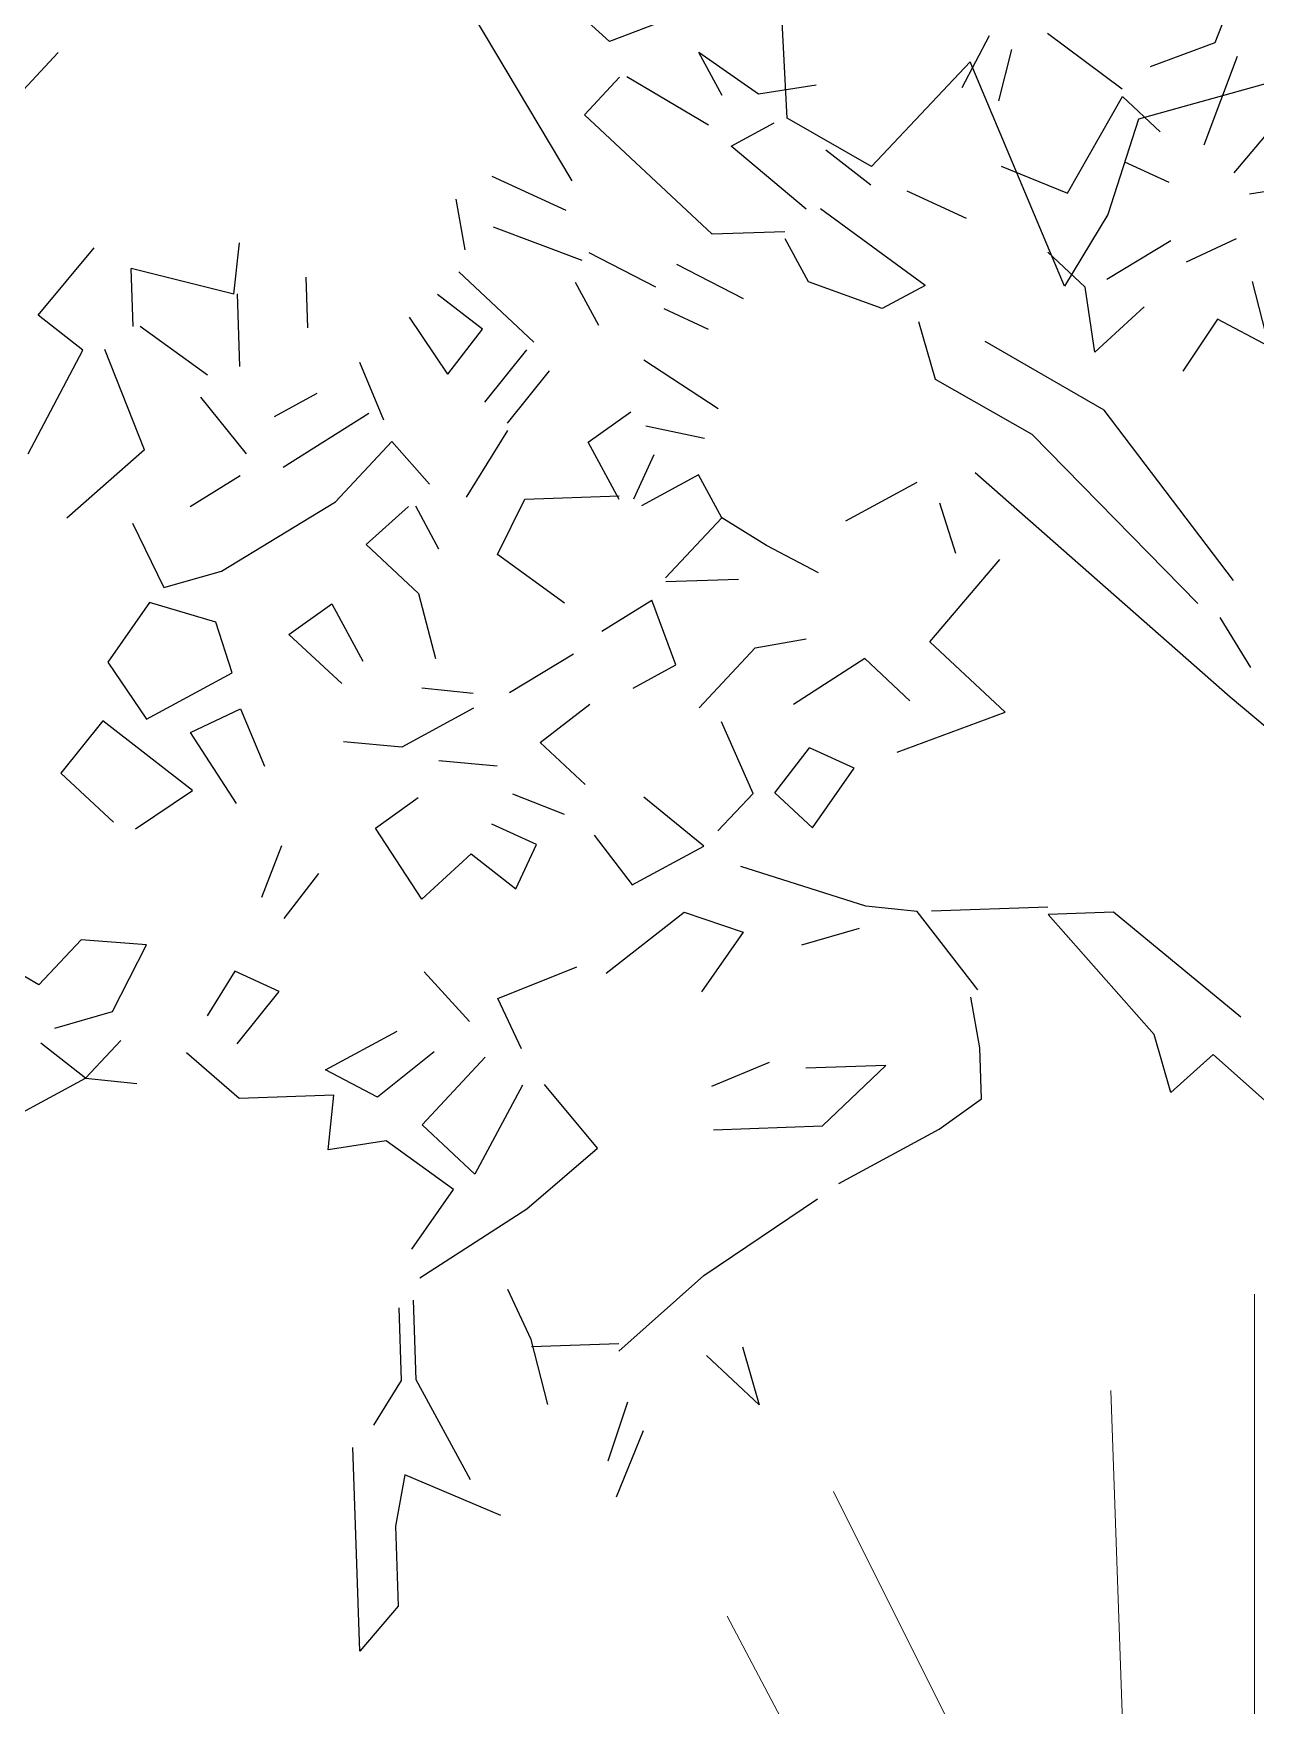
# Model space of a CAD drawing. Header units: metres. Extents: x 10 to 239, y 2 to 253.
# Drawn here: x 60.872 to 61.779, y 237.395 to 238.636 of the extents above; entities that cross this region are included whole.
import ezdxf

# ---------------------------------------------------------------- set-up
doc = ezdxf.new("R2010")
doc.units = ezdxf.units.M
doc.header["$MEASUREMENT"] = 0
doc.layers.add('1', color=7, linetype='Continuous')
doc.layers.add('bloques ARBOLES', color=7, linetype='Continuous', true_color=0xb8d897)

# ---------------------------------------------------------------- blocks, each defined once
blk = doc.blocks.new('arbolote')
at = {"layer": 'bloques ARBOLES'}
blk.add_lwpolyline([(2.3276, 8.4921), (2.2307, 8.4652), (2.2079, 8.3944), (2.1757, 8.3413), (2.1058, 8.5075), (2.0326, 8.4299), (1.9699, 8.4659), (1.9646, 8.5709), (1.8381, 8.5226), (1.7538, 8.5993)], dxfattribs=at)
blk = doc.blocks.new('arb-alz-77')
at = {"layer": 'bloques ARBOLES', "linetype": 'Continuous'}
for p, q in [((-1.7754, 4.6601), (-1.9867, 5.0142)), ((-1.7754, 4.6601), (-1.9867, 5.0142)), ((-1.7754, 4.6601), (-1.9867, 5.0142)), ((-0.6749, 4.8966), (-0.6404, 4.9849)), ((-0.6749, 4.8966), (-0.6404, 4.9849)), ((-0.6749, 4.8966), (-0.6404, 4.9849)), ((-0.6749, 4.8966), (-0.6404, 4.9849)), ((-1.1082, 4.8198), (-1.0613, 4.9084)), ((-1.1082, 4.8198), (-1.0613, 4.9084)), ((-1.1082, 4.8198), (-1.0613, 4.9084)), ((-1.1082, 4.8198), (-1.0613, 4.9084)), ((-1.1082, 4.8198), (-1.0613, 4.9084)), ((-1.1082, 4.8198), (-1.0613, 4.9084)), ((-1.1082, 4.8198), (-1.0613, 4.9084)), ((-1.1082, 4.8198), (-1.0613, 4.9084)), ((-0.8341, 4.8165), (-0.9618, 4.9117)), ((-0.8341, 4.8165), (-0.9618, 4.9117)), ((-0.8341, 4.8165), (-0.9618, 4.9117)), ((-0.8341, 4.8165), (-0.9618, 4.9117)), ((-0.7855, 4.8554), (-0.6749, 4.8966)), ((-0.7855, 4.8554), (-0.6749, 4.8966)), ((-2.7149, 4.8152), (-2.6548, 4.8796)), ((-2.7149, 4.8152), (-2.6548, 4.8796)), ((-2.7149, 4.8152), (-2.6548, 4.8796)), ((-2.7149, 4.8152), (-2.6548, 4.8796)), ((-1.4565, 4.8079), (-1.5586, 4.8793)), ((-1.5188, 4.8059), (-1.5586, 4.8793)), ((-1.4565, 4.8079), (-1.5586, 4.8793)), ((-1.5188, 4.8059), (-1.5586, 4.8793)), ((-1.0452, 4.7969), (-1.0232, 4.8848)), ((-1.0452, 4.7969), (-1.0232, 4.8848)), ((-1.0452, 4.7969), (-1.0232, 4.8848)), ((-1.0452, 4.7969), (-1.0232, 4.8848)), ((-0.6939, 4.7216), (-0.6367, 4.873)), ((-0.6939, 4.7216), (-0.6367, 4.873)), ((-0.6939, 4.7216), (-0.6367, 4.873)), ((-0.6939, 4.7216), (-0.6367, 4.873)), ((-1.7543, 4.7729), (-1.6942, 4.8372)), ((-1.7543, 4.7729), (-1.6942, 4.8372)), ((-1.542, 4.7553), (-1.6817, 4.8377)), ((-1.542, 4.7553), (-1.6817, 4.8377)), ((-1.542, 4.7553), (-1.6817, 4.8377)), ((-1.542, 4.7553), (-1.6817, 4.8377)), ((-1.3576, 4.8237), (-1.4565, 4.8079)), ((-1.3576, 4.8237), (-1.4565, 4.8079)), ((-1.3576, 4.8237), (-1.4565, 4.8079)), ((-1.3576, 4.8237), (-1.4565, 4.8079)), ((-0.9278, 4.6389), (-0.8336, 4.804)), ((-0.7693, 4.744), (-0.8336, 4.804)), ((-0.7693, 4.744), (-0.8336, 4.804)), ((-0.7693, 4.744), (-0.8336, 4.804)), ((-0.7693, 4.744), (-0.8336, 4.804)), ((-0.7693, 4.744), (-0.8336, 4.804)), ((-0.7693, 4.744), (-0.8336, 4.804)), ((-0.7693, 4.744), (-0.8336, 4.804)), ((-0.7693, 4.744), (-0.8336, 4.804)), ((-0.7693, 4.744), (-0.8336, 4.804)), ((-0.7693, 4.744), (-0.8336, 4.804)), ((-0.7693, 4.744), (-0.8336, 4.804)), ((-0.7693, 4.744), (-0.8336, 4.804)), ((-0.7693, 4.744), (-0.8336, 4.804)), ((-0.7693, 4.744), (-0.8336, 4.804)), ((-0.6424, 4.6735), (-0.5347, 4.8016)), ((-0.6424, 4.6735), (-0.5347, 4.8016)), ((-0.6424, 4.6735), (-0.5347, 4.8016)), ((-0.6424, 4.6735), (-0.5347, 4.8016)), ((-1.5357, 4.5686), (-1.7543, 4.7729)), ((-1.5357, 4.5686), (-1.7543, 4.7729)), ((-1.5357, 4.5686), (-1.7543, 4.7729)), ((-1.5357, 4.5686), (-1.7543, 4.7729)), ((-1.5033, 4.7191), (-1.43, 4.759)), ((-1.5033, 4.7191), (-1.43, 4.759)), ((-1.5033, 4.7191), (-1.43, 4.759)), ((-1.5033, 4.7191), (-1.43, 4.759)), ((-1.5033, 4.7191), (-1.43, 4.759)), ((-1.5033, 4.7191), (-1.43, 4.759)), ((-1.5033, 4.7191), (-1.43, 4.759)), ((-1.3752, 4.6114), (-1.5033, 4.7191)), ((-1.2644, 4.6526), (-1.3411, 4.7122)), ((-1.2644, 4.6526), (-1.3411, 4.7122)), ((-1.2644, 4.6526), (-1.3411, 4.7122)), ((-1.2644, 4.6526), (-1.3411, 4.7122)), ((-0.754, 4.6572), (-0.8299, 4.692)), ((-0.754, 4.6572), (-0.8299, 4.692)), ((-1.9127, 4.6679), (-1.7862, 4.6099)), ((-1.9127, 4.6679), (-1.7862, 4.6099)), ((-1.0414, 4.6849), (-0.9278, 4.6389)), ((-1.1007, 4.5957), (-1.2019, 4.6421)), ((-1.1007, 4.5957), (-1.2019, 4.6421)), ((-0.5171, 4.6528), (-0.6163, 4.6369)), ((-0.5171, 4.6528), (-0.6163, 4.6369)), ((-0.5171, 4.6528), (-0.6163, 4.6369)), ((-1.9583, 4.5418), (-1.9737, 4.6285)), ((-1.9583, 4.5418), (-1.9737, 4.6285)), ((-1.9583, 4.5418), (-1.9737, 4.6285)), ((-1.9583, 4.5418), (-1.9737, 4.6285)), ((-1.9583, 4.5418), (-1.9737, 4.6285)), ((-1.9583, 4.5418), (-1.9737, 4.6285)), ((-1.9583, 4.5418), (-1.9737, 4.6285)), ((-1.9583, 4.5418), (-1.9737, 4.6285)), ((-1.9583, 4.5418), (-1.9737, 4.6285)), ((-1.9583, 4.5418), (-1.9737, 4.6285)), ((-1.9583, 4.5418), (-1.9737, 4.6285)), ((-1.1714, 4.4811), (-1.3504, 4.6122)), ((-1.1714, 4.4811), (-1.3504, 4.6122)), ((-1.1714, 4.4811), (-1.3504, 4.6122)), ((-1.1714, 4.4811), (-1.3504, 4.6122)), ((-1.7584, 4.5238), (-1.9098, 4.5809)), ((-2.3544, 4.4662), (-2.3448, 4.5536)), ((-2.3544, 4.4662), (-2.3448, 4.5536)), ((-2.3544, 4.4662), (-2.3448, 4.5536)), ((-1.4112, 4.5728), (-1.5357, 4.5686)), ((-1.371, 4.487), (-1.4109, 4.5604)), ((-1.371, 4.487), (-1.4109, 4.5604)), ((-1.371, 4.487), (-1.4109, 4.5604)), ((-0.8605, 4.4916), (-0.7507, 4.5577)), ((-0.8605, 4.4916), (-0.7507, 4.5577)), ((-0.8605, 4.4916), (-0.7507, 4.5577)), ((-0.7244, 4.5213), (-0.6386, 4.5615)), ((-0.7244, 4.5213), (-0.6386, 4.5615)), ((-0.7244, 4.5213), (-0.6386, 4.5615)), ((-0.7244, 4.5213), (-0.6386, 4.5615)), ((-2.6894, 4.4299), (-2.5936, 4.5452)), ((-2.6894, 4.4299), (-2.5936, 4.5452)), ((-2.6894, 4.4299), (-2.5936, 4.5452)), ((-1.6323, 4.4782), (-1.7463, 4.5365)), ((-1.6323, 4.4782), (-1.7463, 4.5365)), ((-0.8973, 4.478), (-0.9617, 4.5381)), ((-2.3544, 4.4662), (-2.5302, 4.5101)), ((-2.3544, 4.4662), (-2.5302, 4.5101)), ((-2.3544, 4.4662), (-2.5302, 4.5101)), ((-2.3544, 4.4662), (-2.5302, 4.5101)), ((-2.3544, 4.4662), (-2.5302, 4.5101)), ((-2.5268, 4.4105), (-2.5302, 4.5101)), ((-2.2279, 4.4082), (-2.2308, 4.4953)), ((-2.2279, 4.4082), (-2.2308, 4.4953)), ((-2.2279, 4.4082), (-2.2308, 4.4953)), ((-2.2279, 4.4082), (-2.2308, 4.4953)), ((-2.2279, 4.4082), (-2.2308, 4.4953)), ((-1.8409, 4.3838), (-1.9695, 4.5041)), ((-1.8409, 4.3838), (-1.9695, 4.5041)), ((-1.8409, 4.3838), (-1.9695, 4.5041)), ((-1.8409, 4.3838), (-1.9695, 4.5041)), ((-1.8409, 4.3838), (-1.9695, 4.5041)), ((-1.8409, 4.3838), (-1.9695, 4.5041)), ((-1.8409, 4.3838), (-1.9695, 4.5041)), ((-1.4821, 4.4582), (-1.5962, 4.5167)), ((-2.3439, 4.342), (-2.3481, 4.4664)), ((-2.3439, 4.342), (-2.3481, 4.4664)), ((-2.3439, 4.342), (-2.3481, 4.4664)), ((-2.3439, 4.342), (-2.3481, 4.4664)), ((-2.3439, 4.342), (-2.3481, 4.4664)), ((-2.3439, 4.342), (-2.3481, 4.4664)), ((-2.3439, 4.342), (-2.3481, 4.4664)), ((-2.3439, 4.342), (-2.3481, 4.4664)), ((-2.3439, 4.342), (-2.3481, 4.4664)), ((-2.3439, 4.342), (-2.3481, 4.4664)), ((-2.3439, 4.342), (-2.3481, 4.4664)), ((-1.9288, 4.4059), (-2.0056, 4.4655)), ((-1.9288, 4.4059), (-2.0056, 4.4655)), ((-1.9288, 4.4059), (-2.0056, 4.4655)), ((-1.7298, 4.4126), (-1.7696, 4.4859)), ((-1.7298, 4.4126), (-1.7696, 4.4859)), ((-1.7298, 4.4126), (-1.7696, 4.4859)), ((-1.7298, 4.4126), (-1.7696, 4.4859)), ((-1.245, 4.4414), (-1.371, 4.487)), ((-1.245, 4.4414), (-1.371, 4.487)), ((-1.1714, 4.4811), (-1.245, 4.4414)), ((-1.1714, 4.4811), (-1.245, 4.4414)), ((-1.1714, 4.4811), (-1.245, 4.4414)), ((-1.1714, 4.4811), (-1.245, 4.4414)), ((-1.1714, 4.4811), (-1.245, 4.4414)), ((-1.1714, 4.4811), (-1.245, 4.4414)), ((-1.1714, 4.4811), (-1.245, 4.4414)), ((-1.1714, 4.4811), (-1.245, 4.4414)), ((-1.1714, 4.4811), (-1.245, 4.4414)), ((-0.8812, 4.3665), (-0.8973, 4.478)), ((-0.8812, 4.3665), (-0.8973, 4.478)), ((-0.8812, 4.3665), (-0.8973, 4.478)), ((-0.8812, 4.3665), (-0.8973, 4.478)), ((-0.5825, 4.3765), (-0.6112, 4.4876)), ((-0.5825, 4.3765), (-0.6112, 4.4876)), ((-0.5825, 4.3765), (-0.6112, 4.4876)), ((-0.5825, 4.3765), (-0.6112, 4.4876)), ((-1.6187, 4.4413), (-1.5426, 4.4064)), ((-1.6187, 4.4413), (-1.5426, 4.4064)), ((-1.6187, 4.4413), (-1.5426, 4.4064)), ((-1.6187, 4.4413), (-1.5426, 4.4064)), ((-0.7966, 4.4441), (-0.8812, 4.3665)), ((-0.7966, 4.4441), (-0.8812, 4.3665)), ((-0.7966, 4.4441), (-0.8812, 4.3665)), ((-2.6127, 4.3703), (-2.6894, 4.4299)), ((-2.6127, 4.3703), (-2.6894, 4.4299)), ((-2.3995, 4.3276), (-2.5144, 4.4109)), ((-1.9884, 4.3291), (-2.054, 4.4266)), ((-1.9884, 4.3291), (-2.054, 4.4266)), ((-1.9884, 4.3291), (-2.054, 4.4266)), ((-1.9884, 4.3291), (-1.9288, 4.4059)), ((-1.9884, 4.3291), (-1.9288, 4.4059)), ((-1.1535, 4.32), (-1.1819, 4.4186)), ((-1.1535, 4.32), (-1.1819, 4.4186)), ((-1.1535, 4.32), (-1.1819, 4.4186)), ((-1.1535, 4.32), (-1.1819, 4.4186)), ((-0.6713, 4.4234), (-0.7305, 4.3342)), ((-0.6713, 4.4234), (-0.7305, 4.3342)), ((-0.5825, 4.3765), (-0.6713, 4.4234)), ((-0.5825, 4.3765), (-0.6713, 4.4234)), ((-0.5825, 4.3765), (-0.6713, 4.4234)), ((-0.5825, 4.3765), (-0.6713, 4.4234)), ((-0.5825, 4.3765), (-0.6713, 4.4234)), ((-0.8653, 4.2673), (-1.0686, 4.3851)), ((-0.8653, 4.2673), (-1.0686, 4.3851)), ((-0.8653, 4.2673), (-1.0686, 4.3851)), ((-2.7063, 4.1927), (-2.6127, 4.3703)), ((-2.5072, 4.1994), (-2.5754, 4.3715)), ((-2.5072, 4.1994), (-2.5754, 4.3715)), ((-2.5072, 4.1994), (-2.5754, 4.3715)), ((-2.5072, 4.1994), (-2.5754, 4.3715)), ((-2.0979, 4.2507), (-2.1386, 4.3489)), ((-2.0979, 4.2507), (-2.1386, 4.3489)), ((-2.0979, 4.2507), (-2.1386, 4.3489)), ((-1.9246, 4.2814), (-1.8529, 4.371)), ((-1.9246, 4.2814), (-1.8529, 4.371)), ((-1.9246, 4.2814), (-1.8529, 4.371)), ((-1.9246, 4.2814), (-1.8529, 4.371)), ((-1.5256, 4.27), (-1.653, 4.3528)), ((-1.5256, 4.27), (-1.653, 4.3528)), ((-1.5256, 4.27), (-1.653, 4.3528)), ((-1.5256, 4.27), (-1.653, 4.3528)), ((-1.5256, 4.27), (-1.653, 4.3528)), ((-1.5256, 4.27), (-1.653, 4.3528)), ((-1.5256, 4.27), (-1.653, 4.3528)), ((-1.5256, 4.27), (-1.653, 4.3528)), ((-1.5256, 4.27), (-1.653, 4.3528)), ((-1.886, 4.2453), (-1.8142, 4.3349)), ((-1.886, 4.2453), (-1.8142, 4.3349)), ((-1.886, 4.2453), (-1.8142, 4.3349)), ((-1.886, 4.2453), (-1.8142, 4.3349)), ((-1.886, 4.2453), (-1.8142, 4.3349)), ((-1.886, 4.2453), (-1.8142, 4.3349)), ((-1.886, 4.2453), (-1.8142, 4.3349)), ((-1.886, 4.2453), (-1.8142, 4.3349)), ((-1.886, 4.2453), (-1.8142, 4.3349)), ((-1.886, 4.2453), (-1.8142, 4.3349)), ((-0.9885, 4.2258), (-1.1535, 4.32)), ((-0.9885, 4.2258), (-1.1535, 4.32)), ((-0.9885, 4.2258), (-1.1535, 4.32)), ((-0.9885, 4.2258), (-1.1535, 4.32)), ((-2.285, 4.2567), (-2.2116, 4.2966)), ((-2.285, 4.2567), (-2.2116, 4.2966)), ((-2.285, 4.2567), (-2.2116, 4.2966)), ((-2.285, 4.2567), (-2.2116, 4.2966)), ((-2.285, 4.2567), (-2.2116, 4.2966)), ((-2.3327, 4.1929), (-2.4107, 4.2899)), ((-2.3327, 4.1929), (-2.4107, 4.2899)), ((-2.3327, 4.1929), (-2.4107, 4.2899)), ((-1.7479, 4.2126), (-1.675, 4.2649)), ((-0.6437, 3.9759), (-0.8653, 4.2673)), ((-0.6437, 3.9759), (-0.8653, 4.2673)), ((-0.6437, 3.9759), (-0.8653, 4.2673)), ((-0.6437, 3.9759), (-0.8653, 4.2673)), ((-2.2697, 4.17), (-2.1232, 4.2622)), ((-2.2697, 4.17), (-2.1232, 4.2622)), ((-2.2697, 4.17), (-2.1232, 4.2622)), ((-2.2697, 4.17), (-2.1232, 4.2622)), ((-2.2697, 4.17), (-2.1232, 4.2622)), ((-2.2697, 4.17), (-2.1232, 4.2622)), ((-2.2697, 4.17), (-2.1232, 4.2622)), ((-2.2697, 4.17), (-2.1232, 4.2622)), ((-2.2697, 4.17), (-2.1232, 4.2622)), ((-1.6491, 4.2409), (-1.5488, 4.2194)), ((-1.6491, 4.2409), (-1.5488, 4.2194)), ((-1.6491, 4.2409), (-1.5488, 4.2194)), ((-2.1804, 4.1109), (-2.0842, 4.2138)), ((-2.1804, 4.1109), (-2.0842, 4.2138)), ((-2.1804, 4.1109), (-2.0842, 4.2138)), ((-2.1804, 4.1109), (-2.0842, 4.2138)), ((-2.1804, 4.1109), (-2.0842, 4.2138)), ((-2.0195, 4.1412), (-2.0842, 4.2138)), ((-2.0195, 4.1412), (-2.0842, 4.2138)), ((-1.9565, 4.1184), (-1.8856, 4.2328)), ((-1.9565, 4.1184), (-1.8856, 4.2328)), ((-1.9565, 4.1184), (-1.8856, 4.2328)), ((-1.9565, 4.1184), (-1.8856, 4.2328)), ((-1.9565, 4.1184), (-1.8856, 4.2328)), ((-1.6947, 4.1147), (-1.7479, 4.2126)), ((-1.6947, 4.1147), (-1.7479, 4.2126)), ((-1.6947, 4.1147), (-1.7479, 4.2126)), ((-1.6947, 4.1147), (-1.7479, 4.2126)), ((-1.6947, 4.1147), (-1.7479, 4.2126)), ((-1.6947, 4.1147), (-1.7479, 4.2126)), ((-1.6947, 4.1147), (-1.7479, 4.2126)), ((-1.6947, 4.1147), (-1.7479, 4.2126)), ((-0.7047, 3.9365), (-0.9885, 4.2258)), ((-0.7047, 3.9365), (-0.9885, 4.2258)), ((-0.7047, 3.9365), (-0.9885, 4.2258)), ((-0.7047, 3.9365), (-0.9885, 4.2258)), ((-0.7047, 3.9365), (-0.9885, 4.2258)), ((-2.5072, 4.1994), (-2.6403, 4.0828)), ((-2.5072, 4.1994), (-2.6403, 4.0828)), ((-2.5072, 4.1994), (-2.6403, 4.0828)), ((-1.6698, 4.1156), (-1.6351, 4.1914)), ((-1.6698, 4.1156), (-1.6351, 4.1914)), ((-1.6698, 4.1156), (-1.6351, 4.1914)), ((-1.6698, 4.1156), (-1.6351, 4.1914)), ((-2.3438, 4.1551), (-2.4292, 4.1024)), ((-2.3438, 4.1551), (-2.4292, 4.1024)), ((-2.3438, 4.1551), (-2.4292, 4.1024)), ((-2.3438, 4.1551), (-2.4292, 4.1024)), ((-2.3438, 4.1551), (-2.4292, 4.1024)), ((-2.3438, 4.1551), (-2.4292, 4.1024)), ((-1.5592, 4.1568), (-1.657, 4.1037)), ((-1.5592, 4.1568), (-1.657, 4.1037)), ((-1.5193, 4.0833), (-1.5592, 4.1568)), ((-0.6494, 3.7763), (-1.086, 4.1603)), ((-0.6494, 3.7763), (-1.086, 4.1603)), ((-1.8566, 4.1155), (-1.6949, 4.121)), ((-1.3073, 4.078), (-1.1851, 4.1445)), ((-1.3073, 4.078), (-1.1851, 4.1445)), ((-2.3757, 3.9921), (-2.1804, 4.1109)), ((-2.3757, 3.9921), (-2.1804, 4.1109)), ((-2.3757, 3.9921), (-2.1804, 4.1109)), ((-2.3757, 3.9921), (-2.1804, 4.1109)), ((-2.3757, 3.9921), (-2.1804, 4.1109)), ((-2.3757, 3.9921), (-2.1804, 4.1109)), ((-2.3757, 3.9921), (-2.1804, 4.1109)), ((-2.1281, 4.0379), (-2.0555, 4.1025)), ((-2.1281, 4.0379), (-2.0555, 4.1025)), ((-2.1281, 4.0379), (-2.0555, 4.1025)), ((-2.0033, 4.0297), (-2.0432, 4.103)), ((-2.0033, 4.0297), (-2.0432, 4.103)), ((-2.0033, 4.0297), (-2.0432, 4.103)), ((-1.9033, 4.0205), (-1.8566, 4.1155)), ((-1.9033, 4.0205), (-1.8566, 4.1155)), ((-1.9033, 4.0205), (-1.8566, 4.1155)), ((-1.9033, 4.0205), (-1.8566, 4.1155)), ((-1.9033, 4.0205), (-1.8566, 4.1155)), ((-1.9033, 4.0205), (-1.8566, 4.1155)), ((-1.9033, 4.0205), (-1.8566, 4.1155)), ((-1.1187, 4.0222), (-1.1465, 4.1085)), ((-2.5278, 4.0742), (-2.4743, 3.9639)), ((-2.5278, 4.0742), (-2.4743, 3.9639)), ((-2.5278, 4.0742), (-2.4743, 3.9639)), ((-1.6155, 3.9805), (-1.5193, 4.0833)), ((-1.6155, 3.9805), (-1.5193, 4.0833)), ((-1.6155, 3.9805), (-1.5193, 4.0833)), ((-1.6155, 3.9805), (-1.5193, 4.0833)), ((-1.443, 4.0361), (-1.5193, 4.0833)), ((-1.443, 4.0361), (-1.5193, 4.0833)), ((-1.443, 4.0361), (-1.5193, 4.0833)), ((-1.443, 4.0361), (-1.5193, 4.0833)), ((-1.443, 4.0361), (-1.5193, 4.0833)), ((-1.443, 4.0361), (-1.5193, 4.0833)), ((-2.0381, 3.9537), (-2.1281, 4.0379)), ((-2.0381, 3.9537), (-2.1281, 4.0379)), ((-2.0381, 3.9537), (-2.1281, 4.0379)), ((-2.0381, 3.9537), (-2.1281, 4.0379)), ((-2.0381, 3.9537), (-2.1281, 4.0379)), ((-1.3541, 3.9894), (-1.443, 4.0361)), ((-1.3541, 3.9894), (-1.443, 4.0361)), ((-1.7884, 3.9373), (-1.9033, 4.0205)), ((-1.1633, 3.8712), (-1.0436, 4.0123)), ((-1.1633, 3.8712), (-1.0436, 4.0123)), ((-1.1633, 3.8712), (-1.0436, 4.0123)), ((-1.1633, 3.8712), (-1.0436, 4.0123)), ((-1.1633, 3.8712), (-1.0436, 4.0123)), ((-1.1633, 3.8712), (-1.0436, 4.0123)), ((-2.4743, 3.9639), (-2.3757, 3.9921)), ((-2.4743, 3.9639), (-2.3757, 3.9921)), ((-2.4743, 3.9639), (-2.3757, 3.9921)), ((-2.4743, 3.9639), (-2.3757, 3.9921)), ((-1.6152, 3.9742), (-1.4909, 3.9784)), ((-1.6152, 3.9742), (-1.4909, 3.9784)), ((-2.0381, 3.9537), (-2.0094, 3.8426)), ((-2.0381, 3.9537), (-2.0094, 3.8426)), ((-2.0381, 3.9537), (-2.0094, 3.8426)), ((-2.0381, 3.9537), (-2.0094, 3.8426)), ((-2.0381, 3.9537), (-2.0094, 3.8426)), ((-2.0381, 3.9537), (-2.0094, 3.8426)), ((-2.0381, 3.9537), (-2.0094, 3.8426)), ((-2.0381, 3.9537), (-2.0094, 3.8426)), ((-2.0381, 3.9537), (-2.0094, 3.8426)), ((-2.0381, 3.9537), (-2.0094, 3.8426)), ((-2.0381, 3.9537), (-2.0094, 3.8426)), ((-2.0381, 3.9537), (-2.0094, 3.8426)), ((-2.4984, 3.9382), (-2.5697, 3.8362)), ((-2.4984, 3.9382), (-2.5697, 3.8362)), ((-2.4984, 3.9382), (-2.5697, 3.8362)), ((-2.3852, 3.9047), (-2.4984, 3.9382)), ((-2.3852, 3.9047), (-2.4984, 3.9382)), ((-2.26, 3.8839), (-2.1869, 3.9362)), ((-2.26, 3.8839), (-2.1869, 3.9362)), ((-2.26, 3.8839), (-2.1869, 3.9362)), ((-2.26, 3.8839), (-2.1869, 3.9362)), ((-2.26, 3.8839), (-2.1869, 3.9362)), ((-2.1869, 3.9362), (-2.1338, 3.8383)), ((-1.7245, 3.8895), (-1.6391, 3.9423)), ((-1.598, 3.8316), (-1.6391, 3.9423)), ((-1.598, 3.8316), (-1.6391, 3.9423)), ((-1.598, 3.8316), (-1.6391, 3.9423)), ((-1.598, 3.8316), (-1.6391, 3.9423)), ((-2.3573, 3.8184), (-2.3852, 3.9047)), ((-2.3573, 3.8184), (-2.3852, 3.9047)), ((-0.6139, 3.8274), (-0.6665, 3.9129)), ((-0.6139, 3.8274), (-0.6665, 3.9129)), ((-0.6139, 3.8274), (-0.6665, 3.9129)), ((-0.6139, 3.8274), (-0.6665, 3.9129)), ((-0.6139, 3.8274), (-0.6665, 3.9129)), ((-0.6139, 3.8274), (-0.6665, 3.9129)), ((-0.6139, 3.8274), (-0.6665, 3.9129)), ((-0.6139, 3.8274), (-0.6665, 3.9129)), ((-0.6139, 3.8274), (-0.6665, 3.9129)), ((-0.6139, 3.8274), (-0.6665, 3.9129)), ((-0.6139, 3.8274), (-0.6665, 3.9129)), ((-0.6139, 3.8274), (-0.6665, 3.9129)), ((-0.6139, 3.8274), (-0.6665, 3.9129)), ((-0.6139, 3.8274), (-0.6665, 3.9129)), ((-0.6139, 3.8274), (-0.6665, 3.9129)), ((-2.1698, 3.7998), (-2.26, 3.8839)), ((-2.1698, 3.7998), (-2.26, 3.8839)), ((-2.1698, 3.7998), (-2.26, 3.8839)), ((-1.462, 3.861), (-1.3752, 3.8765)), ((-1.462, 3.861), (-1.3752, 3.8765)), ((-1.462, 3.861), (-1.3752, 3.8765)), ((-1.462, 3.861), (-1.3752, 3.8765)), ((-1.0347, 3.7509), (-1.1633, 3.8712)), ((-1.0347, 3.7509), (-1.1633, 3.8712)), ((-1.0347, 3.7509), (-1.1633, 3.8712)), ((-1.0347, 3.7509), (-1.1633, 3.8712)), ((-1.0347, 3.7509), (-1.1633, 3.8712)), ((-2.5697, 3.8362), (-2.5041, 3.7387)), ((-2.5697, 3.8362), (-2.5041, 3.7387)), ((-1.8829, 3.7845), (-1.773, 3.8505)), ((-1.8829, 3.7845), (-1.773, 3.8505)), ((-1.8829, 3.7845), (-1.773, 3.8505)), ((-1.8829, 3.7845), (-1.773, 3.8505)), ((-1.5581, 3.7582), (-1.462, 3.861)), ((-1.5581, 3.7582), (-1.462, 3.861)), ((-1.5581, 3.7582), (-1.462, 3.861)), ((-1.5581, 3.7582), (-1.462, 3.861)), ((-1.5581, 3.7582), (-1.462, 3.861)), ((-1.2746, 3.8424), (-1.3964, 3.7637)), ((-1.2746, 3.8424), (-1.3964, 3.7637)), ((-1.2746, 3.8424), (-1.3964, 3.7637)), ((-1.2746, 3.8424), (-1.3964, 3.7637)), ((-1.2746, 3.8424), (-1.3964, 3.7637)), ((-1.1973, 3.7704), (-1.2746, 3.8424)), ((-1.1973, 3.7704), (-1.2746, 3.8424)), ((-2.5041, 3.7387), (-2.3573, 3.8184)), ((-1.6713, 3.7917), (-1.598, 3.8316)), ((-1.6713, 3.7917), (-1.598, 3.8316)), ((-1.6713, 3.7917), (-1.598, 3.8316)), ((-1.6713, 3.7917), (-1.598, 3.8316)), ((-1.6713, 3.7917), (-1.598, 3.8316)), ((-1.9451, 3.7825), (-2.0326, 3.792)), ((-1.9451, 3.7825), (-2.0326, 3.792)), ((-1.9451, 3.7825), (-2.0326, 3.792)), ((-0.5212, 3.6686), (-0.6494, 3.7763)), ((-0.5212, 3.6686), (-0.6494, 3.7763)), ((-0.5212, 3.6686), (-0.6494, 3.7763)), ((-0.5212, 3.6686), (-0.6494, 3.7763)), ((-2.4287, 3.7163), (-2.3427, 3.7566)), ((-2.4287, 3.7163), (-2.3427, 3.7566)), ((-2.4287, 3.7163), (-2.3427, 3.7566)), ((-2.4287, 3.7163), (-2.3427, 3.7566)), ((-2.3427, 3.7566), (-2.302, 3.6583)), ((-1.9443, 3.7576), (-2.0666, 3.6912)), ((-1.9443, 3.7576), (-2.0666, 3.6912)), ((-1.9443, 3.7576), (-2.0666, 3.6912)), ((-1.8302, 3.6992), (-1.7452, 3.7644)), ((-1.8302, 3.6992), (-1.7452, 3.7644)), ((-1.8302, 3.6992), (-1.7452, 3.7644)), ((-1.8302, 3.6992), (-1.7452, 3.7644)), ((-1.2193, 3.6824), (-1.0347, 3.7509)), ((-1.2193, 3.6824), (-1.0347, 3.7509)), ((-1.2193, 3.6824), (-1.0347, 3.7509)), ((-1.2193, 3.6824), (-1.0347, 3.7509)), ((-1.2193, 3.6824), (-1.0347, 3.7509)), ((-2.5788, 3.7362), (-2.6505, 3.6465)), ((-2.5788, 3.7362), (-2.6505, 3.6465)), ((-2.5788, 3.7362), (-2.6505, 3.6465)), ((-2.4253, 3.6168), (-2.5788, 3.7362)), ((-2.4253, 3.6168), (-2.5788, 3.7362)), ((-2.4253, 3.6168), (-2.5788, 3.7362)), ((-1.4659, 3.6119), (-1.52, 3.7345)), ((-1.4659, 3.6119), (-1.52, 3.7345)), ((-1.4659, 3.6119), (-1.52, 3.7345)), ((-2.3497, 3.5944), (-2.4287, 3.7163)), ((-2.0666, 3.6912), (-2.1665, 3.7003)), ((-1.753, 3.627), (-1.8302, 3.6992)), ((-1.753, 3.627), (-1.8302, 3.6992)), ((-1.753, 3.627), (-1.8302, 3.6992)), ((-2.0036, 3.6684), (-1.9035, 3.6593)), ((-2.0036, 3.6684), (-1.9035, 3.6593)), ((-1.4287, 3.6131), (-1.369, 3.6898)), ((-1.4287, 3.6131), (-1.369, 3.6898)), ((-1.4287, 3.6131), (-1.369, 3.6898)), ((-1.4287, 3.6131), (-1.369, 3.6898)), ((-1.4287, 3.6131), (-1.369, 3.6898)), ((-1.4287, 3.6131), (-1.369, 3.6898)), ((-1.4287, 3.6131), (-1.369, 3.6898)), ((-1.4287, 3.6131), (-1.369, 3.6898)), ((-1.4287, 3.6131), (-1.369, 3.6898)), ((-1.4287, 3.6131), (-1.369, 3.6898)), ((-1.4287, 3.6131), (-1.369, 3.6898)), ((-1.4287, 3.6131), (-1.369, 3.6898)), ((-1.4287, 3.6131), (-1.369, 3.6898)), ((-1.4287, 3.6131), (-1.369, 3.6898)), ((-1.4287, 3.6131), (-1.369, 3.6898)), ((-1.293, 3.655), (-1.369, 3.6898)), ((-1.293, 3.655), (-1.369, 3.6898)), ((-2.6505, 3.6465), (-2.5604, 3.5624)), ((-2.6505, 3.6465), (-2.5604, 3.5624)), ((-2.6505, 3.6465), (-2.5604, 3.5624)), ((-2.6505, 3.6465), (-2.5604, 3.5624)), ((-2.6505, 3.6465), (-2.5604, 3.5624)), ((-2.6505, 3.6465), (-2.5604, 3.5624)), ((-1.3643, 3.553), (-1.293, 3.655)), ((-1.3643, 3.553), (-1.293, 3.655)), ((-1.3643, 3.553), (-1.293, 3.655)), ((-1.3643, 3.553), (-1.293, 3.655)), ((-1.3643, 3.553), (-1.293, 3.655)), ((-1.3643, 3.553), (-1.293, 3.655)), ((-2.5228, 3.5511), (-2.4253, 3.6168)), ((-2.1117, 3.5526), (-2.0388, 3.6049)), ((-2.1117, 3.5526), (-2.0388, 3.6049)), ((-2.1117, 3.5526), (-2.0388, 3.6049)), ((-2.1117, 3.5526), (-2.0388, 3.6049)), ((-2.1117, 3.5526), (-2.0388, 3.6049)), ((-1.7886, 3.576), (-1.877, 3.6104)), ((-1.7886, 3.576), (-1.877, 3.6104)), ((-1.5502, 3.5217), (-1.6526, 3.6055)), ((-1.5502, 3.5217), (-1.6526, 3.6055)), ((-1.5502, 3.5217), (-1.6526, 3.6055)), ((-1.5502, 3.5217), (-1.6526, 3.6055)), ((-1.5502, 3.5217), (-1.6526, 3.6055)), ((-1.526, 3.5476), (-1.4659, 3.6119)), ((-1.526, 3.5476), (-1.4659, 3.6119)), ((-1.526, 3.5476), (-1.4659, 3.6119)), ((-1.3643, 3.553), (-1.4287, 3.6131)), ((-1.3643, 3.553), (-1.4287, 3.6131)), ((-1.3643, 3.553), (-1.4287, 3.6131)), ((-1.3643, 3.553), (-1.4287, 3.6131)), ((-1.3643, 3.553), (-1.4287, 3.6131)), ((-1.3643, 3.553), (-1.4287, 3.6131)), ((-2.0328, 3.4308), (-2.1117, 3.5526)), ((-2.0328, 3.4308), (-2.1117, 3.5526)), ((-2.0328, 3.4308), (-2.1117, 3.5526)), ((-2.0328, 3.4308), (-2.1117, 3.5526)), ((-2.0328, 3.4308), (-2.1117, 3.5526)), ((-2.0328, 3.4308), (-2.1117, 3.5526)), ((-1.8367, 3.5245), (-1.9126, 3.5593)), ((-1.8367, 3.5245), (-1.9126, 3.5593)), ((-1.8367, 3.5245), (-1.9126, 3.5593)), ((-1.8367, 3.5245), (-1.9126, 3.5593)), ((-1.8367, 3.5245), (-1.9126, 3.5593)), ((-1.8367, 3.5245), (-1.9126, 3.5593)), ((-2.2726, 3.5223), (-2.3071, 3.434)), ((-1.8716, 3.4487), (-1.8367, 3.5245)), ((-1.7375, 3.5404), (-1.6725, 3.4554)), ((-1.7375, 3.5404), (-1.6725, 3.4554)), ((-1.7375, 3.5404), (-1.6725, 3.4554)), ((-1.7375, 3.5404), (-1.6725, 3.4554)), ((-1.7375, 3.5404), (-1.6725, 3.4554)), ((-1.7375, 3.5404), (-1.6725, 3.4554)), ((-1.6725, 3.4554), (-1.5502, 3.5217)), ((-1.6725, 3.4554), (-1.5502, 3.5217)), ((-1.6725, 3.4554), (-1.5502, 3.5217)), ((-1.9483, 3.5083), (-2.0328, 3.4308)), ((-1.9483, 3.5083), (-1.8716, 3.4487)), ((-1.9483, 3.5083), (-1.8716, 3.4487)), ((-1.9483, 3.5083), (-1.8716, 3.4487)), ((-1.9483, 3.5083), (-1.8716, 3.4487)), ((-1.9483, 3.5083), (-1.8716, 3.4487)), ((-1.9483, 3.5083), (-1.8716, 3.4487)), ((-1.9483, 3.5083), (-1.8716, 3.4487)), ((-2.2684, 3.3978), (-2.2087, 3.4747)), ((-1.2726, 3.419), (-1.4867, 3.4866)), ((-1.2726, 3.419), (-1.4867, 3.4866)), ((-1.2726, 3.419), (-1.4867, 3.4866)), ((-1.2726, 3.419), (-1.4867, 3.4866)), ((-1.7171, 3.3044), (-1.5838, 3.4086)), ((-1.7171, 3.3044), (-1.5838, 3.4086)), ((-1.7171, 3.3044), (-1.5838, 3.4086)), ((-1.5838, 3.4086), (-1.4829, 3.3746)), ((-1.5838, 3.4086), (-1.4829, 3.3746)), ((-1.1851, 3.4096), (-1.2726, 3.419)), ((-1.1851, 3.4096), (-1.2726, 3.419)), ((-1.1851, 3.4096), (-1.2726, 3.419)), ((-1.1851, 3.4096), (-1.2726, 3.419)), ((-1.1851, 3.4096), (-1.2726, 3.419)), ((-1.1851, 3.4096), (-1.2726, 3.419)), ((-1.0811, 3.276), (-1.1851, 3.4096)), ((-1.0811, 3.276), (-1.1851, 3.4096)), ((-0.9612, 3.4171), (-1.1603, 3.4104)), ((-0.9612, 3.4171), (-1.1603, 3.4104)), ((-0.8488, 3.4084), (-0.9607, 3.4047)), ((-0.8488, 3.4084), (-0.9607, 3.4047)), ((-0.8488, 3.4084), (-0.9607, 3.4047)), ((-0.7795, 3.1991), (-0.9607, 3.4047)), ((-0.7795, 3.1991), (-0.9607, 3.4047)), ((-0.7795, 3.1991), (-0.9607, 3.4047)), ((-0.7795, 3.1991), (-0.9607, 3.4047)), ((-0.7795, 3.1991), (-0.9607, 3.4047)), ((-0.7795, 3.1991), (-0.9607, 3.4047)), ((-0.7795, 3.1991), (-0.9607, 3.4047)), ((-0.7795, 3.1991), (-0.9607, 3.4047)), ((-0.631, 3.2289), (-0.8488, 3.4084)), ((-0.631, 3.2289), (-0.8488, 3.4084)), ((-0.631, 3.2289), (-0.8488, 3.4084)), ((-0.631, 3.2289), (-0.8488, 3.4084)), ((-0.631, 3.2289), (-0.8488, 3.4084)), ((-0.631, 3.2289), (-0.8488, 3.4084)), ((-0.631, 3.2289), (-0.8488, 3.4084)), ((-1.3825, 3.353), (-1.2838, 3.3813)), ((-1.3825, 3.353), (-1.2838, 3.3813)), ((-1.3825, 3.353), (-1.2838, 3.3813)), ((-1.3825, 3.353), (-1.2838, 3.3813)), ((-2.6159, 3.3613), (-2.6881, 3.2841)), ((-2.6159, 3.3613), (-2.6881, 3.2841)), ((-2.6159, 3.3613), (-2.6881, 3.2841)), ((-2.6159, 3.3613), (-2.6881, 3.2841)), ((-2.6159, 3.3613), (-2.6881, 3.2841)), ((-2.5036, 3.3526), (-2.6159, 3.3613)), ((-2.5036, 3.3526), (-2.6159, 3.3613)), ((-2.5619, 3.2385), (-2.5036, 3.3526)), ((-2.5619, 3.2385), (-2.5036, 3.3526)), ((-2.5619, 3.2385), (-2.5036, 3.3526)), ((-2.5619, 3.2385), (-2.5036, 3.3526)), ((-2.5619, 3.2385), (-2.5036, 3.3526)), ((-2.5619, 3.2385), (-2.5036, 3.3526)), ((-1.4829, 3.3746), (-1.5542, 3.2726)), ((-1.4829, 3.3746), (-1.5542, 3.2726)), ((-2.6881, 3.2841), (-2.7897, 3.3429)), ((-2.6881, 3.2841), (-2.7897, 3.3429)), ((-2.3527, 3.3079), (-2.3998, 3.2314)), ((-2.2766, 3.273), (-2.3527, 3.3079)), ((-1.951, 3.2217), (-2.0287, 3.3063)), ((-1.951, 3.2217), (-2.0287, 3.3063)), ((-1.951, 3.2217), (-2.0287, 3.3063)), ((-1.9025, 3.2608), (-1.7674, 3.3152)), ((-1.9025, 3.2608), (-1.7674, 3.3152)), ((-2.3484, 3.1835), (-2.2766, 3.273)), ((-1.0776, 3.1765), (-1.093, 3.2631)), ((-1.0776, 3.1765), (-1.093, 3.2631)), ((-2.6606, 3.2102), (-2.5619, 3.2385)), ((-2.6606, 3.2102), (-2.5619, 3.2385)), ((-2.6606, 3.2102), (-2.5619, 3.2385)), ((-1.8623, 3.1749), (-1.9025, 3.2608)), ((-1.8623, 3.1749), (-1.9025, 3.2608)), ((-1.8623, 3.1749), (-1.9025, 3.2608)), ((-1.8623, 3.1749), (-1.9025, 3.2608)), ((-1.8623, 3.1749), (-1.9025, 3.2608)), ((-2.1974, 3.1388), (-2.0751, 3.2051)), ((-2.1974, 3.1388), (-2.0751, 3.2051)), ((-2.1974, 3.1388), (-2.0751, 3.2051)), ((-2.608, 3.1249), (-2.6848, 3.1846)), ((-2.608, 3.1249), (-2.5478, 3.1892)), ((-2.608, 3.1249), (-2.5478, 3.1892)), ((-2.608, 3.1249), (-2.5478, 3.1892)), ((-2.608, 3.1249), (-2.5478, 3.1892)), ((-2.608, 3.1249), (-2.5478, 3.1892)), ((-2.608, 3.1249), (-2.5478, 3.1892)), ((-2.608, 3.1249), (-2.5478, 3.1892)), ((-2.608, 3.1249), (-2.5478, 3.1892)), ((-2.608, 3.1249), (-2.5478, 3.1892)), ((-2.608, 3.1249), (-2.5478, 3.1892)), ((-2.608, 3.1249), (-2.5478, 3.1892)), ((-1.0748, 3.0894), (-1.0776, 3.1765)), ((-1.0748, 3.0894), (-1.0776, 3.1765)), ((-1.0748, 3.0894), (-1.0776, 3.1765)), ((-0.7512, 3.1004), (-0.7795, 3.1991)), ((-0.7512, 3.1004), (-0.7795, 3.1991)), ((-0.7512, 3.1004), (-0.7795, 3.1991)), ((-0.7512, 3.1004), (-0.7795, 3.1991)), ((-0.7512, 3.1004), (-0.7795, 3.1991)), ((-2.3452, 3.0901), (-2.4351, 3.168)), ((-2.3452, 3.0901), (-2.4351, 3.168)), ((-2.3452, 3.0901), (-2.4351, 3.168)), ((-2.3452, 3.0901), (-2.4351, 3.168)), ((-2.3452, 3.0901), (-2.4351, 3.168)), ((-2.3452, 3.0901), (-2.4351, 3.168)), ((-2.3452, 3.0901), (-2.4351, 3.168)), ((-2.0116, 3.1699), (-2.1085, 3.0919)), ((-2.0116, 3.1699), (-2.1085, 3.0919)), ((-2.0116, 3.1699), (-2.1085, 3.0919)), ((-2.0323, 3.0446), (-1.9241, 3.1604)), ((-2.0323, 3.0446), (-1.9241, 3.1604)), ((-2.0323, 3.0446), (-1.9241, 3.1604)), ((-2.0323, 3.0446), (-1.9241, 3.1604)), ((-1.5363, 3.1112), (-1.438, 3.1519)), ((-1.5363, 3.1112), (-1.438, 3.1519)), ((-1.5363, 3.1112), (-1.438, 3.1519)), ((-1.5363, 3.1112), (-1.438, 3.1519)), ((-1.5363, 3.1112), (-1.438, 3.1519)), ((-1.5363, 3.1112), (-1.438, 3.1519)), ((-1.5363, 3.1112), (-1.438, 3.1519)), ((-1.5363, 3.1112), (-1.438, 3.1519)), ((-1.5363, 3.1112), (-1.438, 3.1519)), ((-0.6786, 3.1651), (-0.7512, 3.1004)), ((-0.6786, 3.1651), (-0.7512, 3.1004)), ((-0.6786, 3.1651), (-0.7512, 3.1004)), ((-0.6786, 3.1651), (-0.7512, 3.1004)), ((-0.6786, 3.1651), (-0.7512, 3.1004)), ((-0.6786, 3.1651), (-0.7512, 3.1004)), ((-0.6786, 3.1651), (-0.7512, 3.1004)), ((-0.6786, 3.1651), (-0.7512, 3.1004)), ((-0.6786, 3.1651), (-0.7512, 3.1004)), ((-0.3961, 2.913), (-0.6786, 3.1651)), ((-0.3961, 2.913), (-0.6786, 3.1651)), ((-2.7304, 3.0583), (-2.608, 3.1249)), ((-2.7304, 3.0583), (-2.608, 3.1249)), ((-2.7304, 3.0583), (-2.608, 3.1249)), ((-2.7304, 3.0583), (-2.608, 3.1249)), ((-2.608, 3.1249), (-2.5204, 3.1153)), ((-2.608, 3.1249), (-2.5204, 3.1153)), ((-2.608, 3.1249), (-2.5204, 3.1153)), ((-2.608, 3.1249), (-2.5204, 3.1153)), ((-2.608, 3.1249), (-2.5204, 3.1153)), ((-2.1085, 3.0919), (-2.1974, 3.1388)), ((-2.1085, 3.0919), (-2.1974, 3.1388)), ((-2.1085, 3.0919), (-2.1974, 3.1388)), ((-2.1085, 3.0919), (-2.1974, 3.1388)), ((-2.1085, 3.0919), (-2.1974, 3.1388)), ((-2.1085, 3.0919), (-2.1974, 3.1388)), ((-2.1085, 3.0919), (-2.1974, 3.1388)), ((-2.1085, 3.0919), (-2.1974, 3.1388)), ((-2.1085, 3.0919), (-2.1974, 3.1388)), ((-1.2385, 3.1462), (-1.3753, 3.1415)), ((-1.2385, 3.1462), (-1.3753, 3.1415)), ((-1.2385, 3.1462), (-1.3753, 3.1415)), ((-1.2385, 3.1462), (-1.3753, 3.1415)), ((-1.2385, 3.1462), (-1.3753, 3.1415)), ((-1.2385, 3.1462), (-1.3753, 3.1415)), ((-1.2385, 3.1462), (-1.3753, 3.1415)), ((-1.3471, 3.0428), (-1.2385, 3.1462)), ((-1.3471, 3.0428), (-1.2385, 3.1462)), ((-1.3471, 3.0428), (-1.2385, 3.1462)), ((-2.1835, 3.0956), (-2.3452, 3.0901)), ((-2.1835, 3.0956), (-2.3452, 3.0901)), ((-2.1835, 3.0956), (-2.3452, 3.0901)), ((-2.1835, 3.0956), (-2.3452, 3.0901)), ((-2.1835, 3.0956), (-2.3452, 3.0901)), ((-2.1927, 3.0018), (-2.1835, 3.0956)), ((-2.1927, 3.0018), (-2.1835, 3.0956)), ((-2.1927, 3.0018), (-2.1835, 3.0956)), ((-2.1927, 3.0018), (-2.1835, 3.0956)), ((-1.8602, 3.1127), (-1.9422, 2.9604)), ((-1.8602, 3.1127), (-1.9422, 2.9604)), ((-1.8602, 3.1127), (-1.9422, 2.9604)), ((-1.8602, 3.1127), (-1.9422, 2.9604)), ((-1.7321, 3.005), (-1.8229, 3.1139)), ((-1.7321, 3.005), (-1.8229, 3.1139)), ((-1.7321, 3.005), (-1.8229, 3.1139)), ((-1.7321, 3.005), (-1.8229, 3.1139)), ((-1.7321, 3.005), (-1.8229, 3.1139)), ((-1.7321, 3.005), (-1.8229, 3.1139)), ((-1.7321, 3.005), (-1.8229, 3.1139)), ((-1.7321, 3.005), (-1.8229, 3.1139)), ((-1.7321, 3.005), (-1.8229, 3.1139)), ((-1.7321, 3.005), (-1.8229, 3.1139)), ((-1.1476, 3.0371), (-1.0748, 3.0894)), ((-1.1476, 3.0371), (-1.0748, 3.0894)), ((-1.1476, 3.0371), (-1.0748, 3.0894)), ((-1.9422, 2.9604), (-2.0323, 3.0446)), ((-1.9422, 2.9604), (-2.0323, 3.0446)), ((-1.9422, 2.9604), (-2.0323, 3.0446)), ((-1.5338, 3.0365), (-1.3471, 3.0428)), ((-1.5338, 3.0365), (-1.3471, 3.0428)), ((-1.5338, 3.0365), (-1.3471, 3.0428)), ((-1.5338, 3.0365), (-1.3471, 3.0428)), ((-1.5338, 3.0365), (-1.3471, 3.0428)), ((-1.5338, 3.0365), (-1.3471, 3.0428)), ((-1.5338, 3.0365), (-1.3471, 3.0428)), ((-1.5338, 3.0365), (-1.3471, 3.0428)), ((-1.5338, 3.0365), (-1.3471, 3.0428)), ((-1.3189, 2.9442), (-1.1476, 3.0371)), ((-2.0936, 3.0176), (-2.1927, 3.0018)), ((-2.0936, 3.0176), (-2.1927, 3.0018)), ((-2.0936, 3.0176), (-2.1927, 3.0018)), ((-2.0936, 3.0176), (-2.1927, 3.0018)), ((-2.0936, 3.0176), (-2.1927, 3.0018)), ((-1.9787, 2.9343), (-2.0936, 3.0176)), ((-1.9787, 2.9343), (-2.0936, 3.0176)), ((-1.9787, 2.9343), (-2.0936, 3.0176)), ((-1.9787, 2.9343), (-2.0936, 3.0176)), ((-1.8531, 2.9011), (-1.7321, 3.005)), ((-1.8531, 2.9011), (-1.7321, 3.005)), ((-1.8531, 2.9011), (-1.7321, 3.005)), ((-2.0499, 2.8323), (-1.9787, 2.9343)), ((-2.0499, 2.8323), (-1.9787, 2.9343)), ((-2.0359, 2.783), (-1.8531, 2.9011)), ((-2.0359, 2.783), (-1.8531, 2.9011)), ((-1.5502, 2.7869), (-1.3554, 2.918)), ((-1.5502, 2.7869), (-1.3554, 2.918)), ((-1.6954, 2.6575), (-1.5502, 2.7869)), ((-1.6954, 2.6575), (-1.5502, 2.7869)), ((-1.6954, 2.6575), (-1.5502, 2.7869)), ((-1.6954, 2.6575), (-1.5502, 2.7869)), ((-1.6954, 2.6575), (-1.5502, 2.7869)), ((-1.6954, 2.6575), (-1.5502, 2.7869)), ((-1.6954, 2.6575), (-1.5502, 2.7869)), ((-1.6954, 2.6575), (-1.5502, 2.7869)), ((-1.6954, 2.6575), (-1.5502, 2.7869)), ((-1.6954, 2.6575), (-1.5502, 2.7869)), ((-1.8455, 2.6773), (-1.8857, 2.7631)), ((-1.8455, 2.6773), (-1.8857, 2.7631)), ((-1.8455, 2.6773), (-1.8857, 2.7631)), ((-1.8455, 2.6773), (-1.8857, 2.7631)), ((-2.0674, 2.6076), (-2.0716, 2.7319)), ((-2.0674, 2.6076), (-2.0716, 2.7319)), ((-2.0674, 2.6076), (-2.0716, 2.7319)), ((-2.0674, 2.6076), (-2.0716, 2.7319)), ((-2.0674, 2.6076), (-2.0716, 2.7319)), ((-2.0424, 2.6083), (-2.047, 2.7451)), ((-2.0424, 2.6083), (-2.047, 2.7451)), ((-2.0424, 2.6083), (-2.047, 2.7451)), ((-2.0424, 2.6083), (-2.047, 2.7451)), ((-2.0424, 2.6083), (-2.047, 2.7451)), ((-2.0424, 2.6083), (-2.047, 2.7451)), ((-2.0424, 2.6083), (-2.047, 2.7451)), ((-2.0424, 2.6083), (-2.047, 2.7451)), ((-2.0424, 2.6083), (-2.047, 2.7451)), ((-2.0424, 2.6083), (-2.047, 2.7451)), ((-2.0424, 2.6083), (-2.047, 2.7451)), ((-2.0424, 2.6083), (-2.047, 2.7451)), ((-1.8168, 2.5662), (-1.8455, 2.6773)), ((-1.8168, 2.5662), (-1.8455, 2.6773)), ((-1.8168, 2.5662), (-1.8455, 2.6773)), ((-1.6957, 2.6699), (-1.8451, 2.6649)), ((-1.6957, 2.6699), (-1.8451, 2.6649)), ((-1.4838, 2.6647), (-1.4556, 2.5658)), ((-1.4838, 2.6647), (-1.4556, 2.5658)), ((-1.4838, 2.6647), (-1.4556, 2.5658)), ((-1.4838, 2.6647), (-1.4556, 2.5658)), ((-1.4838, 2.6647), (-1.4556, 2.5658)), ((-1.4556, 2.5658), (-1.5456, 2.6499)), ((-1.4556, 2.5658), (-1.5456, 2.6499)), ((-1.4556, 2.5658), (-1.5456, 2.6499)), ((-1.4556, 2.5658), (-1.5456, 2.6499)), ((-1.4556, 2.5658), (-1.5456, 2.6499)), ((-2.1146, 2.5312), (-2.0674, 2.6076)), ((-2.1146, 2.5312), (-2.0674, 2.6076)), ((-2.1146, 2.5312), (-2.0674, 2.6076)), ((-2.1146, 2.5312), (-2.0674, 2.6076)), ((-2.1146, 2.5312), (-2.0674, 2.6076)), ((-1.9495, 2.4372), (-2.0424, 2.6083)), ((-1.9495, 2.4372), (-2.0424, 2.6083)), ((-1.9495, 2.4372), (-2.0424, 2.6083)), ((-1.7139, 2.4699), (-1.68, 2.5707)), ((-1.7139, 2.4699), (-1.68, 2.5707)), ((-1.7139, 2.4699), (-1.68, 2.5707)), ((-1.6994, 2.4082), (-1.6533, 2.5218)), ((-1.6994, 2.4082), (-1.6533, 2.5218)), ((-1.6994, 2.4082), (-1.6533, 2.5218)), ((-1.6994, 2.4082), (-1.6533, 2.5218)), ((-2.1388, 2.1441), (-2.1506, 2.4926)), ((-2.0619, 2.4457), (-2.0776, 2.358)), ((-2.0619, 2.4457), (-2.0776, 2.358)), ((-2.0619, 2.4457), (-2.0776, 2.358)), ((-1.8977, 2.3766), (-2.0619, 2.4457)), ((-2.0776, 2.358), (-2.073, 2.2212)), ((-2.0776, 2.358), (-2.073, 2.2212)), ((-2.0776, 2.358), (-2.073, 2.2212)), ((-2.073, 2.2212), (-2.1388, 2.1441)), ((-2.073, 2.2212), (-2.1388, 2.1441)), ((-2.073, 2.2212), (-2.1388, 2.1441)), ((-2.073, 2.2212), (-2.1388, 2.1441)), ((-2.073, 2.2212), (-2.1388, 2.1441)), ((-2.073, 2.2212), (-2.1388, 2.1441)), ((-2.073, 2.2212), (-2.1388, 2.1441))]:
    blk.add_line(p, q, dxfattribs=at)
blk = doc.blocks.new('Palm2-e')
at = {"layer": 'bloques ARBOLES', "lineweight": 5}
for p, q in [((-1.056, 3.6356), (-1.056, 4.1936)), ((-1.1439, 3.5979), (-1.1627, 4.122)), ((-1.3685, 4.0471), (-1.1439, 3.5979)), ((-1.2428, 3.5673), (-1.4473, 3.9546))]:
    blk.add_line(p, q, dxfattribs=at)

msp = doc.modelspace()

# ---------------------------------------------------------------- linework, layer by layer
at = {"layer": '1'}
for points, degree in [([(51.71741, 233.36448), (51.62893, 234.27637), (52.61989, 234.3831), (52.86645, 233.33198), (55.14711, 233.61501), (56.30699, 235.16441), (56.83815, 233.84255), (59.50856, 234.89398), (59.88796, 236.60589), (61.25379, 235.68492), (62.30527, 235.61992), (64.57275, 237.96372), (64.78553, 238.10013), (64.97413, 235.62371)], 3), ([(45.12453, 234.04891), (56.84838, 233.80169), (64.68579, 237.92799)], 2)]:
    msp.add_open_spline(points, degree=degree, dxfattribs=at)

# ---------------------------------------------------------------- block references
msp.add_blockref('arbolote', (59.46113, 230.10684))
at = {"layer": 'bloques ARBOLES', "color": 2, "xscale": 0.433568186266492, "yscale": 0.433568186266492, "zscale": 0.433568186266492}
msp.add_blockref('arb-alz-77', (62.04132, 236.5058), dxfattribs=at)
at = {"layer": 'bloques ARBOLES'}
msp.add_blockref('Palm2-e', (62.83386, 233.50679), dxfattribs=at)

doc.saveas('drawing.dxf')
